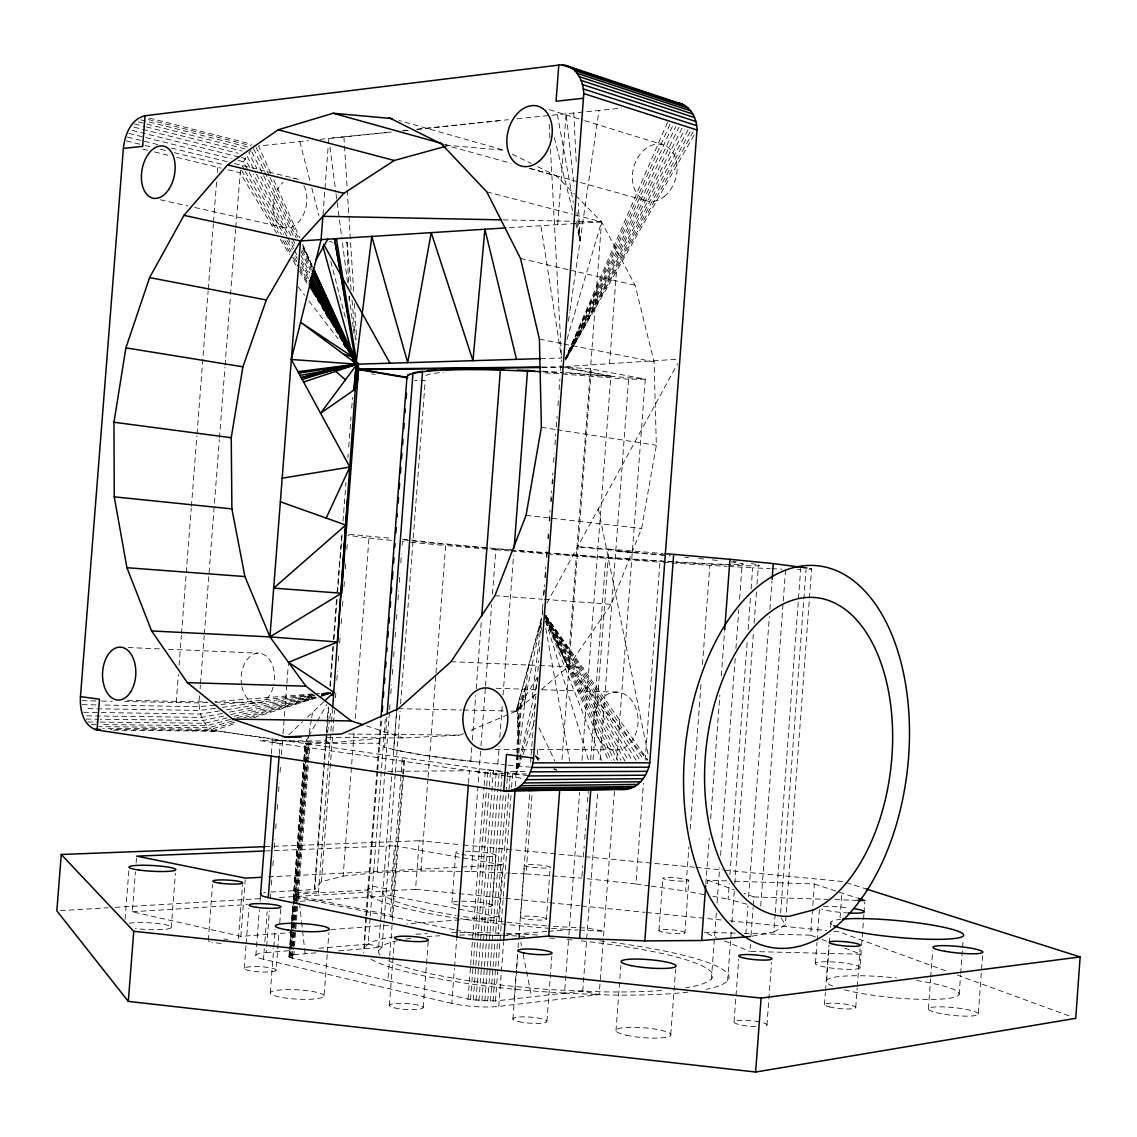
<?xml version="1.0" encoding="UTF-8"?>
<svg xmlns="http://www.w3.org/2000/svg" width="1137" height="1137" viewBox="0 0 1137 1137"><rect width="100%" height="100%" fill="white"/><g stroke="black" fill="none" stroke-linecap="round" stroke-linejoin="round"><path stroke-width="0.75" stroke-dasharray="5 3.75" d="M516.852 754.84L515.345 786.392M516.909 753.106L518.259 707.726L518.785 740.414L517.179 709.445M502.554 772.08L213.472 730.352L110.545 729.513M517.42 754.869L516.283 774.041L529.458 775.875M517.52 753.12L520.419 704.3M928.417 1008.803L930.606 978.858M930.734 977.095L932.653 950.688M959.173 994.264L960.566 975.205M960.694 973.471L963.21 938.821M978.317 1014.076A25.099 3.908 5.9 0 0 941.422 1006.828A25.099 3.908 5.9 0 0 940.327 1013.536A25.099 3.908 5.9 0 0 978.317 1014.076L982.553 955.734M517.733 754.57L516.283 774.041A32.916 2.445 4.2 0 1 507.116 773.899M517.861 752.793L521.286 706.788L526.218 685.241L516.099 711.179L467.904 731.688M614.392 791.38L600.109 982.311M616.78 759.502L645.262 379.118L591.354 368.971L561.834 366.782L540.629 367.024M615.984 1030.918L620.873 965.469M649.625 885.936L635.91 883.961L643.443 783.18M645.162 760.198L659.957 562.147L550.137 554.174M658.977 930.364L662.871 878.119M670.773 1034.372L675.634 969.022M704.315 894.663L685.625 891.095L688.923 846.838M690.23 829.143L701.159 682.2M702.481 664.505L709.858 565.373L726.984 566.354M684.9 932.894A13.104 1.777 4.7 0 0 666.779 929.583A13.104 1.777 4.7 0 0 664.107 932.439A13.104 1.777 4.7 0 0 684.9 932.894L688.795 880.564A13.104 1.492 4.6 0 0 670.645 877.565A13.104 1.492 4.6 0 0 668.03 879.924A13.104 1.492 4.6 0 0 688.795 880.564M705.821 884.046L709.232 838.154M710.668 818.754L719.849 695.204M721.299 675.804L724.567 631.675M707.484 883.705L707.74 880.237L726.969 880.919M711.392 979.113L716.381 911.931M717.035 903.105L719.65 867.744M720.574 855.365L735.269 657.371M735.923 648.531L738.808 609.645M739.604 599.043L742.219 563.682M746.895 904.228L728.106 899.196L729.272 883.335M729.926 874.524L747.322 640.088M748.103 629.514L750.591 596.015M751.102 588.966L752.68 567.818L770.005 568.614M727.609 980.819L731.418 929.483M731.944 922.405L734.303 890.541M734.829 883.463L753.589 630.339M754.115 623.261L756.475 591.396M757 584.304L758.45 564.833M734.076 1021.68L738.709 959.088M745.844 933.903L747.933 905.692M748.587 896.866L769.351 616.481M769.877 609.432L771.966 581.22M844.72 948.102L860.965 954.241L749.866 951.47L750.377 944.435M751.031 935.637L753.12 907.482M753.248 905.72L753.902 896.922L744.01 893.341M760.696 906.104L783.123 602.823M783.251 601.061L785.61 569.324M766.935 1025.261L771.568 962.499M752.239 936.163L773.856 932.027L775.164 914.39M775.292 912.627L800.704 568.599M780.65 913.082L806.005 569.708M773.856 932.027L785.326 924.893L811.591 568.898L808.521 568.301M815.485 937.03L810.61 935.182L814.376 884.003L733.962 881.161M815.428 963.21L816.977 942.346M817.105 940.612L819.407 909.302M824.496 1004.625L825.391 992.53M825.519 990.796L828.816 945.87M826.656 980.421L829.257 945.089M829.385 943.326L830.038 934.486M830.55 927.422L830.948 922.135M840.058 917.957L841.963 891.934M855.763 1007.481L857.156 988.437M857.284 986.703L860.069 948.642M860.069 967.814A22.484 3.212 5.3 0 0 828.006 961.746A22.484 3.212 5.3 0 0 825.135 967.061A22.484 3.212 5.3 0 0 860.069 967.814L861.476 947.32M861.604 945.6L863.893 914.446M864.021 912.713L864.774 902.337M322.993 214.566L328.266 145.28M328.394 143.546L328.792 138.344L390.133 132.048M318.474 892.929L328.067 767.702M324.045 996.126A26.961 4.647 3.2 0 0 284.577 989.673A26.961 4.647 3.2 0 0 282.829 997.632A26.961 4.647 3.2 0 0 324.045 996.126L327.285 953.872M327.413 952.11L328.891 932.738M326.461 737.501L314.807 889.489L321.401 881.701L343.132 876.115L354.232 730.977M355.17 718.584L368.971 538.043L347.922 535.328M365.702 917.545L363.698 952.991M365.844 915.925L376.887 771.497M376.972 769.706L380.881 718.456M366.526 917.602L364.153 948.713L363.328 948.656L369.298 943.056A184.038 28.183 4.3 0 1 392.407 937.03M366.654 915.868L377.669 771.54M377.797 769.763L381.705 718.513M318.928 948.23L368.146 944.136L370.165 917.786M370.292 916.024L385.528 716.168M506.491 764.959C465.715 760.511 424.428 757.597 384.619 747.279L387.035 715.528M343.132 876.115L377.2 872.52L384.889 771.625M385.031 769.863L389.479 711.449M389.621 709.673L390.019 704.371M390.83 693.755L391.512 684.9M392.322 674.284L392.99 665.429M393.672 656.575L394.34 647.735M395.15 637.104L395.818 628.264M396.5 619.409L397.168 610.555M397.978 599.938L398.661 591.098M399.329 582.243L400.011 573.389M400.821 562.772L401.489 553.918M402.171 545.078L402.441 541.539L407.629 542.008M380.085 955.023A167.75 25.682 4.3 0 1 378.379 950.816L380.483 923.088M380.625 921.354L396.586 711.734M474.356 761.662L424.911 755.366L393.729 749.766L396.557 712.672M338.641 950.887L382.075 947.178L384.093 920.686M384.235 918.909L395.25 774.311M395.378 772.549L400.082 710.852M400.608 703.803L425.252 380.398L414.664 380.454M300.466 901.271L390.716 895.643L394.511 845.757L502.526 864.93L498.603 916.948L406.804 923.869M454.203 929.711L390.261 916.55L402.356 757.796M391.867 916.919L402.626 775.704M402.754 773.942L403.962 758.052M687.999 992.104A184.038 28.183 4.3 0 1 607.442 994.974L599.185 994.633L582.769 991.038L495.462 1000.986L470.533 999.679L387.859 980.691L389.607 957.709M389.735 955.947L392.293 922.363M392.421 920.586L403.45 775.804M403.578 774.041L404.786 758.152M389.394 1005.406L394.269 941.251M279.503 897.477L415.559 889.276L419.255 840.726L461.594 844.805M377.2 872.52L420.932 870.97L427.91 779.001M428.052 777.225L435.841 674.653M435.983 672.877L445.647 545.533L409.348 542.178M423.191 1007.538L428.194 941.72M451.943 902.792L455.752 852.494M599.966 984.073L599.185 994.633L498.745 1006.387A32.959 5.642 4 0 1 451.801 1003.417L454.445 968.397M454.587 966.649L456.704 938.636M468.487 783.137L469.425 770.758L259.762 740.613L326.191 741.011L329.957 742.944L379.431 738.297M470.718 761.278L471.798 747.108M472.338 740.031L475.678 695.773M476.218 688.681L481.321 621.413M420.932 870.97L471.485 871.468L480.852 747.762M480.979 746L485.4 687.672M485.527 685.909L491.681 604.614M492.477 594.011L495.831 549.825L445.647 545.533M468.046 999.238L470.519 966.407M470.647 964.673L484.078 787.259M484.206 785.496L485.414 769.635L502.199 771.142L500.991 787.031M470.533 999.679L475.11 939.162M475.238 937.442L486.565 787.571M486.707 785.809L487.901 769.934M473.205 1000.063L477.782 939.532M477.91 937.798L489.251 787.856M489.393 786.093L490.587 770.218M476.019 1000.418L478.506 967.544M478.649 965.81L493.415 770.474M478.933 1000.702L481.42 967.814M481.548 966.095L494.979 788.382M495.121 786.619L496.315 770.73M497.835 764.135L499.171 746.426M499.839 737.572L502.383 703.917M503.051 695.062L513.597 555.154M481.889 1000.93L484.376 968.042M484.504 966.308L497.935 788.609M498.063 786.847L499.271 770.943M484.831 1001.072L500.863 788.794M462.361 905.791A20.139 2.629 4 0 0 492.136 905.493L495.917 855.209M487.702 1001.157L503.464 792.475M490.459 1001.171L492.946 968.326M493.074 966.592L495.163 938.92M455.923 930.066L475.493 933.974L495.419 935.467L507.287 778.475M507.415 776.713L507.813 771.426L527.966 771.44M493.06 1001.114L497.764 938.906M495.419 935.467L498.02 935.453L510.399 771.511M495.462 1000.986L511.451 789.163M511.579 787.401L512.773 771.554M557.713 224.629L566.127 113.672L574.086 185.956M498.745 1006.387L503.634 941.692M542.918 604.188L542.25 613.056L542.619 610.91M543.585 595.333L544.396 584.716M544.936 577.624L545.732 566.993M546.542 556.377L547.21 547.522M547.878 538.668L548.546 529.799M549.214 520.945L550.01 510.328M550.678 501.46L551.488 490.843M552.013 483.751L552.824 473.134M553.62 462.503L554.302 453.649M554.97 444.794L555.766 434.163M556.306 427.071L557.102 416.455M557.912 405.824L558.58 396.969M559.106 389.877L559.916 379.261M560.584 370.406L561.38 359.775M514.208 998.84L516.326 970.714M516.454 968.966L517.918 949.622M518.046 947.874L529.743 792.588M512.901 1019.05L517.79 954.227M520.561 917.033L524.455 865.271M511.963 873.287L526.047 873.912L532.159 792.66M546.343 919.165A12.962 1.748 4.2 0 0 527.739 916.109A12.962 1.748 4.2 0 0 526.26 919.037A12.962 1.748 4.2 0 0 546.343 919.165L550.237 867.36A12.962 1.464 4.3 0 0 531.619 864.589A12.962 1.464 4.3 0 0 530.183 867.019A12.962 1.464 4.3 0 0 550.237 867.36M575.791 195.55L601.558 221.857L568.003 666.751L647.493 760.141M561.991 759.587L591.354 368.971M546.94 1021.197L551.8 956.43M565.373 366.54L609.574 363.684L616.496 271.288L695.233 133.057M370.96 959.244A183.171 28.055 4.3 0 0 539.791 991.492L564.535 993.113L568.77 936.661M568.898 934.898L579.614 792.176M582.002 760.426L610.853 375.906L565.217 367.407M581.917 876.385L582.712 865.783M583.366 856.943L584.162 846.34M584.702 839.277L585.498 828.674M586.152 819.848L586.948 809.246M587.488 802.182L588.284 791.579M590.657 759.772L605.779 558.352M593.031 759.687L608.835 549.1L577.98 546.798L640.515 552.923A183.583 3.695 4.3 0 1 663.88 554.899M582.769 991.038L597.692 791.892M600.08 760.056L628.633 379.218L645.262 379.118L564.918 372.51M125.07 919.35L128.879 870.317M293.829 932.397L240.873 936.391L132.347 911.76L135.445 871.781M136.113 863.097L136.525 857.881M176.178 702.495L178.381 674.227M179.063 665.401L181.394 635.37M181.522 633.607L191.258 508.196M191.4 506.42L196.886 435.769M197.028 434.007L208.128 290.93M208.27 289.168L213.33 223.804M213.472 222.042L216.769 179.646M217.309 172.582L217.721 167.281M171.232 927.621L175.425 873.415M199.572 695.858C197.497 709.019 201.348 727.04 215.874 731.219L111.241 730.167M200.112 688.795L200.382 685.256M200.524 683.493L204.205 635.768M204.347 634.005L219.356 439.578M219.498 437.816L224.955 367.109M225.083 365.347L230.413 296.416M230.541 294.639L235.601 229.248M235.729 227.485L240.49 170.18M208.256 940.356L212.562 884.543M238.386 938.679L242.551 884.657M240.873 936.391L245.222 879.882M244.256 968.312L246.018 945.43M246.16 943.667L248.875 908.449M255.868 955.336L259.364 909.913M260.032 901.172L260.572 894.194M271.373 753.788L272.311 741.509M451.801 1003.417L263.5 959.301L264.324 948.713M264.864 941.663L267.167 911.703M279.276 754.172L280.086 743.555M263.5 959.301A30.77 4.832 3.3 0 1 266.2 952.607L269.398 911.064M270.322 898.941L270.72 893.753M271.402 884.984L272.07 876.186M272.88 865.641L273.562 856.843M274.23 848.046L274.912 839.248M275.722 828.702L276.263 821.667M277.215 809.345L277.755 802.31M278.565 791.764L279.233 782.967M280.043 772.407L280.583 765.372M281.393 754.826L282.886 735.525M283.014 733.777L286.78 685.014M286.908 683.28L288.514 662.374M270.279 992.729L273.676 948.642M273.804 946.879L275.168 929.242M276.106 970.316A15.975 2.601 3.1 0 0 252.897 966.621A15.975 2.601 3.1 0 0 251.533 971.055A15.975 2.601 3.1 0 0 276.106 970.316L279.077 931.615M279.759 922.818L280.839 908.747M387.859 980.691L289.31 957.283L292.749 905.919M293.275 898.955L305.213 743.371L379.047 743.2L379.659 745.048L384.619 747.279M288.912 956.828L289.708 946.382M289.85 944.634L291.044 928.957M291.186 927.209L291.584 921.979M291.712 920.245L293.19 901.072M293.318 899.324L305.213 743.371M289.31 957.283L293.588 901.456M293.46 900.348L305.512 743.2M288.869 956.402L289.864 955.606L290.532 946.922M290.674 945.188L291.868 929.554M291.996 927.82L292.394 922.604M292.536 920.871L294 901.769M294.128 900.035L306.18 743.058M290.063 957.752L290.859 947.263M291.001 945.515L306.45 743.996L305.27 743.555M289.864 955.606L290.887 955.265L292.877 929.242M293.005 927.508L293.417 922.306M293.545 920.572L307.175 742.958M291.143 958.207L291.953 947.718M292.095 945.97L295.435 902.266M295.577 900.518L306.08 763.595M306.208 761.847L307.558 744.252L306.45 743.996M290.887 955.265L292.223 954.966L292.749 948.031M292.877 946.297L294.213 928.972M294.341 927.238L294.739 922.036M294.881 920.302L306.862 764.05M307.004 762.287L308.482 742.887M292.564 958.662L293.374 948.159M293.502 946.41L294.71 930.663M294.853 928.915L295.393 921.922M295.521 920.174L296.856 902.664M296.999 900.916L307.772 760.355M307.914 758.592L308.994 744.508M292.223 954.966L293.858 954.71L294.384 947.789M294.511 946.055L295.705 930.478M295.847 928.744L308.482 763.993M308.61 762.231L310.103 742.845M314.338 889.035L326.262 733.436M326.39 731.659L327.342 719.295M327.47 717.518L328.28 706.916M329.915 685.696L332.885 646.797M333.439 639.719L336.552 599.043M337.092 591.979L342.066 533.594L337.632 591.61M326.589 735.738L327.527 723.445M327.669 721.682L328.877 705.864M330.355 686.521L333.454 646.1M333.994 639.065L337.092 598.63M343.019 521.229L346.003 482.33M347.894 457.586L348.164 454.061M348.704 446.983L349.926 431.079M350.054 429.303L351.006 416.938M351.688 408.098L352.498 397.495M328.195 765.926L331.435 723.729M331.578 721.981L332.516 709.758M321.401 881.701L332.771 733.251M332.899 731.489L334.52 710.284M335.472 697.919L335.87 692.618M336.822 680.239L337.504 671.413M338.314 660.81L338.854 653.732M339.665 643.13L340.347 634.29M341.157 623.687L341.697 616.624M342.507 606.021L343.047 598.957M343.999 586.578L344.539 579.515M345.35 568.912L345.747 563.611M346.828 549.469L347.382 542.406M530.567 762.017L530.979 756.816M531.107 755.082L532.912 732.555M533.466 725.619L534.703 710.028M534.845 708.294L535.825 696.015M536.394 688.965L537.232 678.377M537.801 671.327L538.64 660.739M539.35 651.927L540.047 643.101M540.899 632.527L541.454 625.464M542.306 614.89L542.903 607.371M543.87 595.021L544.282 589.719M545.263 577.369L545.817 570.305M546.783 557.94L547.21 552.653M548.318 538.526L548.588 534.987M549.711 520.874L549.981 517.335M551.232 501.445L551.516 497.921M552.625 483.793L552.909 480.269M528.293 666.367L524.129 704.357L541.596 618.329M518.557 754.982L516.283 774.041L504.274 772.321M518.77 753.248L525.592 696.057M532.173 697.464L541.439 621.911M568.443 321.217L569.708 312.462M569.964 310.699L599 110.388M326.191 741.011L327.285 734.061M327.555 732.313L329.474 720.133M329.758 718.399L331.123 709.701M215.902 730.721L282.488 740.755L307.786 741.907L308.909 734.971M309.179 733.237L311.41 719.366M311.694 717.632L312.519 712.416M541.468 689.505L568.003 666.751L611.152 604.344L641.581 528.478L656.347 445.278L654.073 361.864L635.142 285.33L601.558 221.857L574.157 214.694M538.185 677.126L516.283 774.041L526.687 773.956M510.826 711.066L516.099 711.179L541.397 618.215M535.129 704.826L516.283 774.041L522.594 755.991M536.152 694.053L516.099 711.179L541.269 621.285M567.022 339.281L601.558 221.857L573.673 221.303M519.382 708.394L526.218 685.241M523.162 754.357L535.229 719.906M667.518 122.242L565.331 358.695M669.949 124.231L565.444 358.695L672.919 125.241M565.629 358.78L675.691 126.761M565.714 358.837L679.002 127.202M682.001 128.239L565.814 358.88L684.701 129.717M688.07 129.774L565.999 358.951M546.84 603.178L677.567 363.712M566.07 359.008L690.713 130.769M693.158 131.807L565.288 360.585L616.496 271.288M305.981 740.898L307.715 737.856M308.596 736.335L316.441 722.677M317.308 721.156L326.887 704.443M516.099 711.179L537.645 676.87M251.092 150.411L248.818 152.742L256.848 168.546M378.379 950.816L384.633 944.676A167.75 25.682 4.3 0 1 397.239 940.697M288.741 734.843L302.513 721.867M307.516 717.149L323.818 701.771M458.822 918.469A183.1 23.507 4.3 0 1 368.232 893.526L367.805 889.887L372.566 886.164L386.523 888.878L382.871 891.891A167.693 21.518 4.3 0 0 455.795 915.37M425.977 375.665L427.995 374.499A167.182 14.71 4.3 0 1 443.331 372.339M211.908 731.048L235.217 723.487M327.541 737.373L403.635 737.998L459.86 735.113L466.284 732.37M253.608 717.674L317.152 697.578M318.815 697.052L328.849 693.883M234.62 722.166L211.084 729.258L102.856 728.32M249.77 717.618L315.361 697.862M322.098 695.844L330.497 693.314M232.46 721L208.81 727.694L98.82 726.671M244.299 717.646L315.276 697.564M322.041 695.645L330.483 693.257L321.998 695.418M445.477 146.375L448.888 145.437L504.331 150.283L399.101 120.494M230.427 719.451L206.692 725.676L100.269 724.61M237.221 717.674L315.219 697.194M227.158 717.902L204.788 723.26L100.155 722.109M234.051 716.253L314.935 696.839M321.814 695.19L330.426 693.129L321.686 694.608M223.762 716.04L203.111 720.488L100.269 719.238M230.64 714.548L314.935 696.384M321.828 694.892L330.426 693.044M222.568 713.425L201.69 717.39L84.692 715.813M229.518 712.103L314.736 695.929M219.612 710.923L200.567 714.022L101.292 712.558M226.533 709.786L314.821 695.403M321.743 694.281L330.398 692.859M808.805 569.31L811.591 568.898M215.405 708.337L199.728 710.454L84.536 708.578M222.383 707.385L314.707 694.892M321.672 693.954L330.384 692.774L321.615 693.641M367.805 889.887L368.63 889.944L298.505 894.123L293.545 895.473L297.269 897.42L390.261 916.55M270.833 173.421L258.54 146.019L308.326 140.647M320.264 139.311L391.128 132.119M312.86 694.593L216.67 704.94M403.365 130.826L408.609 130.272M417.35 129.348L508.296 119.698M517.079 118.774L621.726 108.114M402.484 130.769L407.785 130.215M416.597 129.291L499.513 120.636M214.921 705.111L199.217 706.731L101.761 704.997M293.858 954.71L315.702 952.849M266.2 952.607L290.802 950.56M546.798 931.487L498.02 935.453M548.531 931.345L569.296 929.611L577.951 930.038M312.86 693.968L214.794 701.7M314.608 693.826L330.37 692.575M207.787 702.254L199.018 702.936L124.7 701.501M330.895 929.597L389.152 925.205M609.574 363.684L678.334 359.193M509.39 227.698L601.558 221.857M351.134 289.665L347.055 242.295L342.422 242.579L347.51 282.445M132.347 911.76L247.369 904.583M60.389 910.652L108.1 907.781M115.164 907.354L263.599 898.429M318.587 891.479L298.605 892.659L293.659 893.995L297.382 895.942L390.375 915.015M270.848 892.019L314.807 889.489M268.417 876.925L459.959 867.119M461.736 867.019L502.526 864.93M265.589 850.945L394.511 845.757M265.063 846.653L419.255 840.726M540.743 358.638L561.522 357.999L540.871 225.709M542.349 367.493L561.792 367.279L610.825 376.404L564.876 372.993M388.015 771.341L469.425 770.758L505.908 775.988M495.206 749.397L613.653 749.795M91.401 724.525L98.493 724.596M348.675 734.019L459.86 735.113M86.085 719.053L98.493 719.209M87.734 721.967L98.379 722.094M83.569 712.288L99.53 712.529M82.262 704.656L99.985 704.968M503.194 219.896L571.939 221.26M797.506 569.552L800.903 569.609M82.091 700.676L99.843 701.017M101.619 701.046L112.279 701.259M398.391 708.678L461.636 710.014M463.399 710.057L503.805 710.909M127.5 700.264L206.55 702.026M215.334 702.225L257.502 703.163M735.369 933.107L703.874 932.226L716.566 937.542M744.124 933.349L810.61 935.182M496.286 688.297L535.086 689.519M542.15 689.747L617.974 692.149M753.902 896.922L827.907 899.381M834.956 899.609L857.852 900.362M215.874 731.219L190.291 730.167L192.693 730.977M128.168 647.536L161.468 648.971M168.489 649.284L257.9 653.15M451.019 661.706L537.872 665.443M539.649 665.529L583.366 667.419M564.535 993.113L599.185 994.633M771.739 568.685L782.142 569.154M471.485 871.468L510.2 873.202M307.786 741.907L329.957 742.944M579.685 930.109L603.932 931.288L587.488 928.09L560.541 926.811A167.693 21.518 4.3 0 1 548.418 925.959M542.818 371.259L563.213 372.396M542.79 371.742L563.185 372.893M402.555 539.279L415.417 540.402A167.352 3.368 4.3 0 0 513.171 550.01M632.3 552.269L615.728 551.331L634.489 552.824A167.352 3.368 4.3 0 1 670.617 555.922M728.703 566.453L752.68 567.818M663.397 562.374L670.276 562.815M671.995 562.929L709.858 565.373M549.867 928.304L544.566 927.948A183.1 23.507 4.3 0 1 507.798 924.608M551.644 928.417L569.296 929.611M494.936 595.66L542.477 599.213M544.239 599.341L611.152 604.344M554.231 769.109L556.505 769.28M526.047 873.912L581.789 878.148M495.831 549.825L509.845 550.948M511.593 551.09L546.627 553.89M608.835 549.1L663.141 553.506M530.581 767.162L508.211 765.116M628.633 379.218L555.311 373.476A167.182 14.71 4.3 0 0 542.647 372.794M348.974 534.262L392.137 538.412M463.37 844.976L583.352 856.531M585.114 856.701L694.508 867.247M696.27 867.417L722.748 869.976M724.511 870.146L842.73 881.53M415.559 889.276L503.79 898.145M505.553 898.329L547.892 902.579M549.654 902.75L579.657 905.763M581.419 905.947L644.935 912.329M646.711 912.514L722.578 920.131M729.641 920.842L826.684 930.592M833.748 931.302L839.035 931.828L949.04 972.036M368.971 538.043L391.867 540.43M587.019 878.716L635.91 883.961M526.061 515.331L641.581 528.478M507.656 776.23L523.361 778.49M651.345 886.178L685.625 891.095M541.368 427.299L555.311 429.473M557.059 429.743L656.347 445.278M371.685 373.86L375.111 374.428M712.814 896.283L728.106 899.196M539.407 339.153L561.991 343.616M563.739 343.971L654.073 361.864M390.716 895.643L498.603 916.948M368.146 944.136L382.075 947.178M329.332 241.456L332.629 242.181M160.402 199.799L187.804 205.939M194.654 207.46L283.681 227.4M520.519 258.483L568.429 269.696M570.134 270.094L635.142 285.33M142.622 149.046L147.739 150.283M154.575 151.946L169.925 155.684M176.761 157.332L221.146 168.12M227.983 169.783L239.964 172.682L276.661 233.312M126.349 140.945L143.418 145.124M145.124 145.536L151.96 147.213M160.488 149.302L167.324 150.965M174.16 152.642L223.662 164.751M127.443 137.094L158.171 144.669M171.317 148.052L228.167 161.895M234.549 163.586L296.075 178.722M128.836 133.413L231.252 158.782M238.088 160.473L243.204 161.752L248.363 171.005M132.19 130.371L239.722 157.176M241.428 157.602L244.853 158.455L249.87 167.779M134.479 123.905L144.712 126.491M146.417 126.918L241.996 151.022M134.081 127.188L238.201 153.296M138.458 121.872L145.28 123.606M146.986 124.047L245.962 149.118M149.317 118.063L251.718 144.271M148.478 119.584L250.865 145.721M140.86 119.84L248.363 147.199M486.778 191.84L572.437 214.239M392.251 749.368L393.729 749.766M445.491 144.484L448.888 145.437M529.757 168.39L578.918 182.048M580.609 182.531L646.711 200.894M443.231 144.47L510.925 163.287M529.544 168.461L556.618 175.979L574.569 194.299M549.285 109.706L583.054 120.124M584.745 120.636L662.402 144.598M846.099 882.61L866.309 889.02M366.484 725.889L403.635 737.998M814.376 884.003L856.488 897.832M707.74 880.237L734.118 889.774M957.382 975.077L1072.39 1017.103M821.98 939.489L826.855 941.337M724.496 940.853L749.866 951.47M512.247 154.177L531.263 163.515M537.602 166.627L556.618 175.979M535.499 755.693L542.562 760.681M553.861 768.655L556.689 770.659M535.214 755.92L540.274 760.369M536.124 757.711L538.426 760.383M298.136 286.851L304.602 295.265M308.923 300.879L338.044 338.741M545.675 615.245L647.735 759.928M545.604 615.288L643.798 759.871M545.533 615.373L640.529 760.951M636.095 760.255L545.419 615.387L632.442 760.738M280.327 239.381L289.494 254.532M293.161 260.6L295.918 265.148M299.585 271.217L307.843 284.847M781.204 918L785.326 924.893M241.641 170.451L278.366 232.843M282.843 240.447L291.811 255.669M292.706 257.189L298.974 267.835M299.87 269.355L308.823 284.577M546.144 617.05L628.491 760.582M244.469 169.882L241.826 165.263L246.729 155.442L255.74 172.682M245.35 171.417L281.422 234.52M284.932 240.674L291.1 251.448M294.611 257.616L299.017 265.305M299.898 266.84L308.695 282.232M249.23 172.554L283.653 234.265M287.092 240.433L292.252 249.685M295.705 255.853L297.425 258.938M301.717 266.655L308.61 279.006M625.052 761.136L546.016 617.093L620.887 760.312M286.808 236.24L253.21 173.989M287.647 237.789L293.545 248.69M294.384 250.254L296.913 254.93M301.12 262.704L308.695 276.732M256.564 174.259L288.514 235.416M291.783 241.684L294.241 246.388M301.618 260.501L309.818 276.192M260.856 176.448L295.35 244.384M300.978 255.455L309.79 272.837M545.788 617.22L617.689 760.411M545.419 621.172L568.003 666.751L545.518 617.292L614.293 760.454M251.874 151.988L262.803 174.032M263.585 175.61L294.042 237.05M301.078 251.263L310.458 270.222M539.009 727.808L554.884 761.008M253.494 148.492L296.203 237.69M302.3 250.424L311.453 269.54M255.996 147.028L269.37 175.894M270.109 177.5L297.61 236.851M302.812 248.079L311.723 267.337M312.334 266.527L302.726 245.734L311.95 266.754M545.575 617.348L611.265 760.525M273.733 179.873L299.77 237.903M302.655 244.356L312.789 266.925M545.476 617.377L608.196 759.814M545.874 619.153L601.587 760.355M545.746 621.072L588.397 759.971M299.798 141.599L310.031 181.124M311.808 188.003L318.914 215.49M330.839 261.595L346.188 320.961M554.302 137.719L572.806 211.468M575.819 223.463L580.112 240.618L578.278 203.367M598.332 508.864L648.005 754.115M519.097 933.818L521.471 945.742M523.148 954.256L531.59 996.865M557.386 114.553L573.275 202.628M576.686 221.616L580.112 240.618L577.013 212.406M545.76 628.377L569.651 761.165M329.929 147.028L335.841 192.196M336.069 193.944L336.978 200.879M337.206 202.628L341.967 239.097M349.272 296.274L353.223 327.143M353.436 328.849L354.318 335.713M298.505 894.123L299.273 901.144M299.472 902.892L301.419 920.43M301.618 922.178L302.399 929.199M302.584 930.947L304.346 946.737M304.531 948.485L305.114 953.744M352.044 300.196L355.824 344.056M537.204 749.482L537.9 759.928M343.928 137.122L344.369 144.214M344.483 145.977L347.169 188.486M347.282 190.263L353.778 292.962M354.446 303.593L356.677 339.011M549.171 124.274L549.924 138.43M550.493 149.061L561.422 356.236M573.787 112.904L576.246 162.577M348.974 296.316L349.102 299.784M347.055 242.295L348.533 284.122M848.728 912.983A22.484 2.7 5.1 0 1 821.511 909.131M823.501 906.615A22.484 2.7 5.1 0 1 849.282 907.909M831.716 924.381A66.685 8.343 5.4 0 1 840.556 919.336M465.431 851.243A20.139 2.203 4.1 0 1 492.051 853.702A20.139 2.203 4.1 0 1 489.081 856.474A20.139 2.203 4.1 0 1 461.935 854.484M458.637 853.802A20.139 2.203 4.1 0 1 458.254 851.556M263.642 892.843A30.756 4.051 3.5 0 1 265.632 892.502M461.65 901.158A20.139 2.629 4 0 1 492.136 905.493M458.097 905.08A20.139 2.629 4 0 1 457.571 901.3M221.146 943.412A14.98 2.274 3.1 0 1 212.05 942.203M209.833 941.592A14.98 2.274 3.1 0 1 208.54 940.967M223.932 939.048A14.98 2.274 3.1 0 1 227.755 939.347M763.439 1022.859A16.614 2.842 5.2 0 1 763.78 1026.356M755.664 1026.654A16.614 2.842 5.2 0 1 734.147 1021.594A16.614 2.842 5.2 0 1 760.355 1022.064M129.163 923.173A23.465 3.425 2.9 0 1 161.511 924.011A23.465 3.425 2.9 0 1 167.31 929.014A23.465 3.425 2.9 0 1 135.232 928.403M916.621 980.535A66.713 9.963 5.6 0 1 946.936 998.57A66.713 9.963 5.6 0 1 842.091 989.218M832.639 986.092A66.713 9.963 5.6 0 1 896.468 977.962M751.074 563.597A183.583 3.695 4.3 0 1 693.229 563.227A183.583 3.695 4.3 0 1 489.237 548.29M487.531 548.148A183.583 3.695 4.3 0 1 402.541 539.663M732.91 561.422A183.583 3.695 4.3 0 1 736.293 561.792M611.464 942.275A184.038 28.183 4.3 0 1 706.191 989.289M415.971 934.316A184.038 28.183 4.3 0 1 427.114 933.562M451.645 932.667A184.038 28.183 4.3 0 1 458.112 932.567M459.76 932.553A184.038 28.183 4.3 0 1 504.572 933.264M506.306 933.335A184.038 28.183 4.3 0 1 539.705 935.14M599.597 940.768A184.038 28.183 4.3 0 1 604.713 941.393M581.178 940.896A167.75 25.682 4.3 0 1 685.767 987.797M661.563 990.526A167.75 25.682 4.3 0 1 601.629 991.834L555.808 989.915A167.75 25.682 4.3 0 1 388.357 960.708M405.753 939.091A167.75 25.682 4.3 0 1 413.967 937.926M426.901 936.618A167.75 25.682 4.3 0 1 439.863 935.751M459.462 935.069A167.75 25.682 4.3 0 1 524.754 936.376M549.484 937.997A167.75 25.682 4.3 0 1 554.828 938.423M567.249 939.503A167.75 25.682 4.3 0 1 572.522 940.015M730.92 561.962A167.352 3.368 4.3 0 1 732.797 564.577M730.565 564.535A167.352 3.368 4.3 0 1 675.563 561.82M673.9 561.706A167.352 3.368 4.3 0 1 667.049 561.294M665.301 561.181A167.352 3.368 4.3 0 1 551.857 553.136M550.109 552.994A167.352 3.368 4.3 0 1 514.976 550.166M684.801 557.215A167.352 3.368 4.3 0 1 688.468 557.556M698.857 558.537A167.352 3.368 4.3 0 1 703.675 559.006M712.373 559.887A167.352 3.368 4.3 0 1 720.048 560.712M546.684 925.831A167.693 21.518 4.3 0 1 457.557 915.655M506.079 924.424A183.1 23.507 4.3 0 1 460.428 918.71M505.823 773.856A32.916 2.445 4.2 0 1 472.75 771.213M277.599 743.172A30.727 2.089 3.9 0 1 279.688 740.755M293.247 178.225A25.17 16.472 -78.6 0 1 299.955 180.84M303.821 185.629A25.17 16.472 -78.6 0 1 298.761 221.914A25.17 16.472 -78.6 0 1 274.998 218.119A25.17 16.472 -78.6 0 1 283.17 182.318M241.627 685.17A25.028 16.671 -87.4 0 1 258.042 653.135A25.028 16.671 -87.4 0 1 273.875 684.033M273.15 687.174A25.028 16.671 -87.4 0 1 257.019 703.163A25.028 16.671 -87.4 0 1 241.925 686.72M596.2 708.337L595.276 711.08A28.937 22.115 -89.2 0 0 613.909 749.823A28.937 22.115 -89.2 0 0 637.8 715.884A28.937 22.115 -89.2 0 0 606.717 694.821L602.184 698.459L596.2 708.337M829.299 1006.87A15.705 2.501 5.5 0 0 855.308 1008.093A15.705 2.501 5.5 0 0 835.794 1003.246A15.705 2.501 5.5 0 0 829.299 1006.87M518.571 1021.594A17.083 3.041 4.2 0 0 546.599 1021.964A17.083 3.041 4.2 0 0 524.598 1016.862A17.083 3.041 4.2 0 0 518.571 1021.594M394.383 1007.865A16.941 2.97 3.7 0 0 422.637 1008.277A16.941 2.97 3.7 0 0 401.844 1003.346A16.941 2.97 3.7 0 0 394.383 1007.865M626.16 1035.182A27.615 4.946 4.7 0 0 670.617 1035.651A27.615 4.946 4.7 0 0 633.451 1027.279A27.615 4.946 4.7 0 0 626.16 1035.182M664.136 196.616A29.221 21.731 -74 0 0 667.604 146.986A29.221 21.731 -74 0 0 632.428 174.757A29.221 21.731 -74 0 0 664.136 196.616"/><path stroke-width="1.5" d="M507.273 791.068C523.517 790.044 532.656 772.734 533.551 758.081L583.437 98.251C585.498 83.356 576.317 63.047 558.793 65.093L145.053 115.747C130.769 118.987 124.658 135.346 123.364 148.464L80.471 696.626C79.604 709.118 83.115 726.444 97.071 730.025L503.748 790.855L624.554 789.476C638.397 788.879 647.706 775.491 649.767 762.813L696.981 129.988C697.038 117.722 689.363 103.552 675.932 102.685M540.743 358.638L357.046 364.195L352.896 361.111L353.166 357.515L309.861 284.861M354.63 360.983L354.843 362.078L355 359.534L355.98 364.238L357.046 364.195L332.658 708.01M280.356 501.772L345.79 525.052L337.59 641.993L288.514 662.374L269.924 636.905L244.924 576.558L231.891 508.893L231.237 437.717L242.906 366.825L266.328 299.983L300.509 240.93L343.857 193.304L394.255 160.488L445.477 146.375M347.41 499.811L341.512 593.23L269.924 636.905L151.605 630.95L126.932 567.718L114.254 496.841L113.956 422.239L125.909 347.865L149.601 277.599L183.995 215.334L227.585 164.865L278.224 129.774L333.141 113.245L392.308 118.575M354.318 390.531L355.54 371.145M866.309 889.02L1080.15 956.942L1075.73 1018.326L755.636 1072.035L128.31 1001.399L56.85 910.865L61.256 854.484L265.063 846.653M261.084 893.696A30.756 4.051 3.5 0 0 268.247 897.605L456.832 936.874A32.945 4.733 4.1 0 0 503.762 939.944L548.716 936.064L579.628 938.423L644.807 940.896L673.658 554.359L664.889 553.648M644.807 940.896L701.628 940.512L705.693 885.808M724.695 629.912L729.94 559.319L673.658 554.359M772.094 579.458L773.274 563.582L729.94 559.319M755.636 1072.035L761.108 998.087L1080.15 956.942M358.254 363.812L358.581 369.113L341.512 593.23L273.69 588.127L345.79 525.052M381.037 717.092L406.932 377.299L358.581 369.113L356.08 367.365M382.245 711.449L382.657 706.148M383.325 697.308L383.737 692.007M384.405 683.166L384.803 677.865M385.614 667.263L386.026 661.961M386.836 651.359L387.106 647.834M387.916 637.217L388.314 631.916M388.982 623.09L389.394 617.789M390.204 607.186L390.602 601.885M391.284 593.045L391.682 587.744M392.364 578.904L392.905 571.84M393.573 563L393.97 557.698M394.781 547.096L395.051 543.557M395.861 532.955L396.273 527.653M397.083 517.051L397.339 513.512M398.149 502.909L398.561 497.608M399.229 488.768L399.641 483.467M400.451 472.864L400.849 467.563M401.532 458.737L401.929 453.421M402.597 444.595L403.01 439.294M403.82 428.692L404.218 423.39M405.028 412.788L405.298 409.249M406.108 398.646L406.506 393.345M387.163 713.766L413.001 372.908L422.566 371.23L396.685 710.909M456.832 936.874L468.345 784.9M481.718 616.098L500.394 369.539L503.776 369.653M514.137 548.062L527.525 370.477L534.319 370.818M558.793 65.093L556.05 101.25L583.437 98.251M503.762 939.944L515.075 789.931M548.716 936.064L559.731 789.533M579.628 938.423L590.785 789.774M145.053 115.747L142.651 146.36L123.364 148.464M128.31 1001.399L133.754 931.274L61.256 854.484M337.59 641.993L269.924 636.905L300.509 240.93L505.894 227.912M260.572 894.194L271.231 755.551M268.247 897.605L279.133 755.949M355.128 364.181L355.98 364.238L371.799 236.411L407.714 362.675L431.221 232.644L472.964 360.685L484.902 229.248L516.511 359.363M354.019 354.843L353.778 358.311L354.886 360.429M322.965 246.388L354.858 363.556L313.371 269.981M353.579 390.304L356.705 362.291L313.073 268.133M336.41 238.656L356.421 360.784L334.491 238.77L355.98 364.238L354.374 360.273L357.586 364.181L355.185 378.237M501.417 219.867L322.865 216.3L321.089 239.623L291.328 359.491L357.046 364.195L320.577 413.243L355.298 389.11L358.553 369.582L540.587 367.521M355.469 385.784L358.553 369.582L406.904 377.754L407.742 375.423L412.958 373.362L422.538 371.7A182.545 16.032 4.3 0 1 500.351 370.022L541.084 371.657M355.298 389.11L357.857 378.621M353.621 358.922L354.588 361.879L353.621 358.922L353.749 359.917M352.427 356.279L352.996 354.517M354.872 380.554L358.553 369.582M406.904 377.37L407.728 377.441M326.177 518.074L349.841 467.065L291.328 359.491M316.129 259.648L327.769 239.196M332.118 695.332L333.866 692.305L288.514 662.374L305.924 686.194L351.276 720.929L363.101 724.781M355.568 363.698L355.341 361.196M353.749 356.066L352.896 357.046L343.616 354.218L300.58 322.268L352.896 357.046L354.048 356.677L353.166 357.515L355.227 359.761L349.898 354.161M325.083 700.591L333.866 692.305M302.2 379.46L343.871 366.796L357.586 364.181M407.785 374.968L409.96 374.101M303.593 382.032L357.046 364.195L297.951 371.643M353.905 365.275L301.248 377.697L330.696 369.383L339.295 368.729M300.012 375.423L346.6 366.995L357.046 364.195L298.775 373.163M750.576 936.476L701.628 940.512M282.175 478.194L349.841 467.065M151.605 630.95L187.349 682.641L232.616 719.096L285.06 737.018L341.612 733.962L398.391 708.678L451.019 661.706L494.936 595.66L526.061 515.331L541.368 427.299L539.407 339.153L520.519 258.483L486.778 191.84L441.54 144.001L388.911 117.608M261.325 877.295L245.365 878.119L136.653 856.147L263.827 851.016M509.006 790.769L503.748 790.855L506.505 754.414L533.551 758.081M528.293 790.457L577.369 789.646M612.317 789.078L624.554 789.476M514.237 789.604L631.419 788.097M510.783 790.641L628.022 789.078M540.629 367.024L358.581 369.113L356.776 366.938M520.703 785.724L637.786 784.431M517.562 787.955L634.688 786.534M523.603 782.952L640.643 781.801M526.218 779.669L643.201 778.717M528.506 775.96L645.432 775.207M530.396 771.867L647.294 771.341M531.889 767.475L648.744 767.177M532.955 762.856L649.767 762.813M94.598 729.385L99.914 729.428M285.06 737.018L300.992 737.16M100.61 730.053L97.071 730.025L99.487 699.198L80.471 696.626M232.616 719.096L351.276 720.929M187.349 682.641L305.924 686.194M353.053 359.235L354.744 359.235L353.138 358.368M857.852 900.362L864.902 900.603L858.165 898.386M517.349 370.122L527.525 370.477M126.932 567.718L244.924 576.558M354.488 357.629L353.166 357.515L355.057 358.766M114.254 496.841L231.891 508.893M133.754 931.274L761.108 998.087M773.274 563.582L806.986 568.017M113.956 422.239L231.237 437.717M617.505 788.424L621.015 788.936M125.909 347.865L242.906 366.825M149.601 277.599L266.328 299.983M183.995 215.334L300.509 240.93M227.585 164.865L343.857 193.304M278.224 129.774L394.255 160.488M333.141 113.245L442.08 143.546M583.565 93.504L696.981 129.988M583.21 88.899L696.626 125.624M582.386 84.522L695.801 121.46M581.121 80.414L694.522 117.566M579.415 76.691L692.831 114.013M562.303 64.965L685.554 105.968M574.839 70.579L688.311 108.157M577.312 73.393L690.742 110.857M565.729 65.463L682.541 104.306M343.616 354.218L352.896 361.111M335.642 371.358L345.492 379.744M352.982 360.102L354.716 361.85M356.805 366.498L358.581 369.113L357.757 362.66M309.719 286.098L316.001 296.757M317.791 299.798L319.582 302.84M322.268 307.402L324.059 310.444M325.85 313.485L328.536 318.062M343.772 343.928L345.563 346.97M352.598 358.937L354.303 361.85M353.152 358.752L354.73 361.523L353.422 358.709M309.562 283.781L334.207 326.873M335.955 329.957L337.717 333.027M339.48 336.111L342.123 340.73M343.871 343.8L345.634 346.884M389.991 363.2L323.647 244.213M309.463 280.541L350.779 354.588L310.628 277.755M310.373 279.844L350.779 354.588M311.396 275.993L355.526 362.902M312.021 273.377L351.12 352.356L352.896 357.942L352.456 352.655M357.373 366.626L358.581 369.113L357.302 364.21M312.22 271.132L351.12 352.356L351.077 349.898L352.896 357.942M355.014 362.191L355.98 364.238M313.215 270.549L351.12 352.356L314.224 270.137M353.493 355.128L353.891 357.53M351.077 349.898L352.029 355.909L351.546 349.386M854.456 908.676A22.484 2.7 5.1 0 1 863.992 912.144A22.484 2.7 5.1 0 1 848.728 912.983M842.418 919.151A66.685 8.343 5.4 0 1 945.799 927.749A66.685 8.343 5.4 0 1 930.492 939.29A66.685 8.343 5.4 0 1 833.805 925.646M427.256 370.719A182.545 16.074 4.3 0 1 436.395 370.022M445.661 369.568A182.545 16.074 4.3 0 1 500.394 369.539M813.68 909.827L789.291 916.294A160.161 92.907 -83.6 0 1 717.76 693.243A160.161 92.907 -83.6 0 1 876.343 651.217A160.161 92.907 -83.6 0 1 813.68 909.827M138.757 870.004A23.451 2.871 3.1 0 0 175.695 869.919A23.451 2.871 3.1 0 0 142.75 865.257A23.451 2.871 3.1 0 0 138.757 870.004M833.89 944.35A15.691 2.103 5.3 0 0 859.885 945.686A15.691 2.103 5.3 0 0 840.342 941.393A15.691 2.103 5.3 0 0 833.89 944.35M288.031 929.981A26.947 3.894 3.4 0 0 329.161 929.227A26.947 3.894 3.4 0 0 289.665 923.329A26.947 3.894 3.4 0 0 288.031 929.981M745.574 958.406A16.614 2.373 5 0 0 771.824 959.003A16.614 2.373 5 0 0 748.743 954.568A16.614 2.373 5 0 0 745.574 958.406M631.362 965.626A27.601 4.15 4.7 0 0 675.762 966.564A27.601 4.15 4.7 0 0 638.539 959.088A27.601 4.15 4.7 0 0 631.362 965.626M219.739 883.151A14.966 1.904 3.3 0 0 242.678 882.923A14.966 1.904 3.3 0 0 220.82 879.924A14.966 1.904 3.3 0 0 219.739 883.151M399.556 939.915A16.927 2.487 3.8 0 0 427.768 940.597A16.927 2.487 3.8 0 0 406.961 936.22A16.927 2.487 3.8 0 0 399.556 939.915M256.436 907.312A15.961 2.175 3.3 0 0 280.967 906.985A15.961 2.175 3.3 0 0 257.744 903.617A15.961 2.175 3.3 0 0 256.436 907.312M523.745 952.934A17.083 2.544 4.3 0 0 551.743 953.573A17.083 2.544 4.3 0 0 529.7 949.04A17.083 2.544 4.3 0 0 523.745 952.934M944.875 951.271A25.085 3.283 5.6 0 0 982.809 952.195A25.085 3.283 5.6 0 0 945.885 945.671A25.085 3.283 5.6 0 0 944.875 951.271M168.773 189.41A26.577 16.415 -79.1 0 0 164.481 146.36A26.577 16.415 -79.1 0 0 141.571 180.698A26.577 16.415 -79.1 0 0 168.773 189.41M539.009 161.255A31.069 22.015 -75 0 0 542.733 108.527A31.069 22.015 -75 0 0 506.917 138.515A31.069 22.015 -75 0 0 539.009 161.255M130.798 691.68A26.492 16.629 -87.2 0 0 123.706 647.82A26.492 16.629 -87.2 0 0 103.041 681.319A26.492 16.629 -87.2 0 0 130.798 691.68M503.62 736.207A30.798 22.442 -88.7 0 0 487.475 688.013A30.798 22.442 -88.7 0 0 464.919 731.915A30.798 22.442 -88.7 0 0 503.62 736.207M861.86 897.988A192.309 111.625 -83.6 0 0 843.668 574.213A192.309 111.625 -83.6 0 0 684.033 798.544A192.309 111.625 -83.6 0 0 861.86 897.988"/></g></svg>
